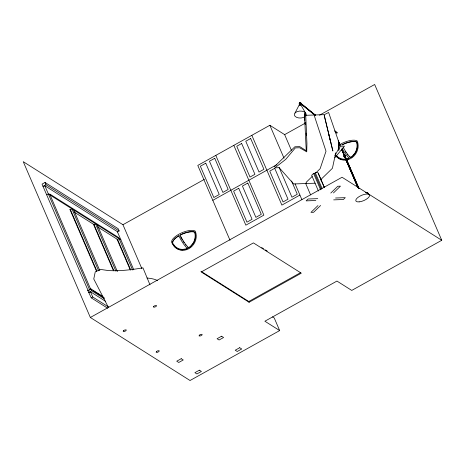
<?xml version="1.0" encoding="UTF-8"?>
<svg xmlns="http://www.w3.org/2000/svg" width="465" height="465" viewBox="0 0 465 465"><rect width="100%" height="100%" fill="white"/><g stroke="black" fill="none" stroke-linecap="round" stroke-linejoin="round"><path stroke-width="0.7" d="M304.819 118.052L304.43 113.739L304.808 120.319M339.194 142.366L338.224 149.573L334.928 155.583M338.729 147.068L339.101 145.19M335.166 154.136L335.73 152.88L332.417 168.284L320.402 179.99M295.019 112.972L299.315 104.724M335.776 132.153L336.893 133.06L337.131 132.752L334.899 130.944M334.922 157.594L344.501 146.132L340.182 146.289L338.706 150.689L338.927 142.389L328.616 112.478L324.413 114.634L305.592 115.308L305.656 113.303L306.929 143.54L306.737 151.84L299.64 147.748L295.322 147.905L285.737 159.367L274.867 167.842L279.169 167.685L293.677 183.966L315.194 183.193M336.893 133.06L335.306 131.601M337.131 132.752L334.806 131.043M357.783 187.575L344.234 155.798L357.876 187.476M344.425 155.589L344.798 155.461L359.009 188.453M344.798 155.461L358.916 188.558M344.478 156.42L344.896 155.949M341.543 149.375L350.348 169.83L350.726 169.708L345.326 157.17M350.726 169.708L350.348 169.83M315.003 114.971L314.288 115.669L326.006 151.241L320.118 168.725L316.113 172.625M274.385 166.72L294.839 146.789L299.756 146.609L306.255 150.724L304.43 113.739M324.43 187.657L317.955 172.614L315.293 172.707L314.578 173.41L313.579 173.445L311.666 175.311L318.42 191.016M312.114 176.531L306.104 182.385L306.586 183.501M317.95 205.577L310.969 212.377L313.631 212.284L320.606 205.478M330.801 193.051L337.776 186.25L340.438 186.151L333.457 192.958M188.552 247.688L190.359 246.438L192.743 243.718A13.305 11.863 -57.7 0 0 195.056 233.942L194.562 232.157L193.614 231.814M179.292 235.418L177.182 236.755A13.107 5.063 -23.4 0 0 173.492 240.359M343.211 147.335A13.305 3.133 60.8 0 0 349.924 156.961C351.796 158.71 353.691 154.496 354.998 153.584A13.305 11.863 -57.7 0 0 357.306 143.807L356.806 142.023L355.859 141.68A13.107 5.063 -23.3 0 0 344.449 143.83L342.077 144.999M117.366 231.971L119.156 230.971L118.197 228.734L45.024 182.472L42.036 184.134L88.199 290.759L89.193 290.201M42.995 186.372L45.983 184.71L119.156 230.971M43.332 186.581L44.826 185.75L117.331 231.587L133.775 269.781M46.866 194.783L48.36 193.952L120.859 239.789M96.505 271.2L69.855 209.32L70.442 209.692L71.936 208.861L98.632 270.839M291.398 150.3L284.65 134.629L269.857 125.277L197.782 165.43L230.036 240.324M74.011 211.947L94.023 224.601L95.517 223.764L115.895 271.089M272.484 316.886L274.257 318.008L279.668 330.58L190.04 380.51L90.344 317.479L23.25 161.686L122.946 224.717L204.368 179.356M284.65 134.629L305.569 122.975M319.513 115.21L374.656 84.491L441.75 240.283L351.749 290.427L336.951 281.069L264.876 321.222L279.668 330.58M97.592 226.856L117.599 239.504L119.092 238.673M212.807 200.322L276.809 164.668M107.7 308.237L91.245 297.838L87.862 290.544L90.849 288.881L102.719 296.385M88.664 292.409L91.652 290.747L104.456 298.838M89.001 292.619L90.495 291.788L105.724 301.419M91.245 297.838L92.738 297.007L108.583 307.022M299.913 195.062L281.889 205.1L251.838 135.315M90.344 317.479L342.054 177.252L441.75 240.283M200.903 271.235L248.781 301.506L300.349 272.775M249.101 302.25L301.303 273.17L253.425 242.899L201.223 271.979L249.101 302.25L248.781 301.506M187.581 248.502L185.494 249.42L182.146 249.891A13.305 11.863 -57.7 0 1 173.933 245.985L172.474 243.863A13.107 5.063 -23.3 0 1 176.799 237.231L178.926 235.883L179.746 237.609A13.305 3.133 60.8 0 0 186.779 247.851L187.587 248.519M341.717 144.935L343.501 144.057M180.42 234.831L181.606 234.25M187.854 248.078L185.878 248.944L182.53 249.414A13.305 11.863 -57.7 0 1 174.317 245.508L173.375 243.968M349.198 158.141L344.42 159.228A13.305 11.863 -57.7 0 1 336.619 155.792M300.553 104.23L299.693 104.265L299.111 103.428L300.024 102.41L300.919 102.904L300.977 103.759L300.117 103.794L299.53 102.957M317.74 198.654L308.051 199.003L306.139 200.868L315.828 200.52M335.579 198.009L345.268 197.66L343.356 199.526L333.667 199.874M299.884 102.567L300.779 103.061L300.838 103.916L299.977 103.951L299.39 103.114M344.472 155.351L345.367 155.845L345.419 156.699M261.696 247.583L263.539 248.752M265.381 249.914L267.218 251.077M104.177 297.716L93.192 290.77L92.948 290.207M87.862 290.544L88.199 290.759M188.465 247.74L187.668 247.095M300.843 103.311L315.357 115.088M300.756 103.41L315.27 115.186M300.692 103.515L315.212 115.291M300.605 103.614L314.561 114.936M349.558 156.903C351.43 158.652 353.324 154.444 354.632 153.531A13.305 11.863 -57.7 0 0 356.951 143.755L356.452 141.97L355.504 141.627A13.107 5.063 -23.3 0 0 347.907 142.4M344.112 155.74L344.699 156.577L345.559 156.548L345.507 155.688L344.612 155.194L343.693 156.211L344.28 157.048M343.972 155.897L344.559 156.734M343.833 156.054L344.42 156.891M299.251 103.271L299.838 104.108L300.692 104.073L300.64 103.218M300.75 104.677L305.302 112.629M108.502 307.609L93.767 278.977L95.273 271.793L100.545 269.433L108.502 270.578C120.017 271.211 131.624 269.793 142.958 267.84L149.98 284.824M338.224 140.668L340.211 145.289M341.915 149.248L344.757 155.851M338.7 142.092L340.124 145.388M341.827 149.346L344.385 155.287M344.513 155.49L358.439 187.825M344.519 155.775L358.445 188.11M338.787 142.679L339.927 145.318M341.63 149.277L358.067 187.546M338.7 142.778L339.834 145.417M318.234 173.276L324.146 187.011M315.293 172.707L322.053 188.406M314.578 173.41L321.385 189.209M313.579 173.445L320.623 189.796M305.732 183.582L310.608 194.905M269.857 125.277L284.034 158.193M295.089 183.867L301.913 199.712M291.561 180.966L297.28 194.248L291.95 197.218L279.076 167.324M233.819 145.353L263.87 215.138L245.851 225.176L215.801 155.391M122.946 224.717L141.872 268.66M132.583 269.996L118.616 237.557L49.645 193.952L90.884 289.707M117.599 239.504L130.805 270.165M117.011 239.132L130.194 269.741M97.284 224.88L117.372 271.537M94.023 224.601L113.826 270.584M93.436 224.229L113.495 270.804M73.703 209.977L99.824 270.624M70.442 209.692L96.848 271.008M45.024 182.472L45.983 184.71M90.849 288.881L91.652 290.747M44.826 185.75L89.693 289.928M90.495 291.788L92.738 297.007M330.818 142.668L332.87 150.991L324.215 115.314L330.818 142.668L328.807 134.333M305.034 122.464L305.261 124.603M306.237 133.897L306.389 135.321L306.191 133.164M300.25 103.689L300.245 105.009M299.937 103.59L299.931 104.91M172.858 243.387A13.107 5.063 -23.4 0 1 173.16 240.928M182.204 233.953A13.107 5.063 -23.3 0 1 185.384 232.779M186.017 232.587A13.107 5.063 -23.3 0 1 193.091 231.733M185.954 245.189A13.305 3.133 60.9 0 1 185.233 244.265M184.134 242.736A13.305 3.133 60.9 0 1 183.036 241.062M182.321 239.888A13.305 3.133 60.9 0 1 180.641 236.848M341.955 148.033A13.305 3.133 60.8 0 0 348.669 157.664C351.034 159.233 344.763 159.466 344.036 159.704A13.305 11.863 -57.7 0 1 335.823 155.798M336.224 156.246A13.299 11.863 -57.7 0 0 352.168 157.589A13.299 11.863 -57.7 0 0 357.161 140.941A13.305 5.138 -23.3 0 0 338.549 145.411M344.094 143.766A13.107 5.063 -23.3 0 1 347.279 142.586M347.849 155.002A13.305 3.133 60.9 0 1 347.128 154.078M346.024 152.543A13.305 3.133 60.9 0 1 345.292 151.445M365.566 192.446A6.62 2.558 -23.3 0 1 367.949 193.783M366.53 192.865A6.824 2.633 -23.3 0 1 368.356 194.219M366.071 192.679A7.126 2.749 -23.3 0 1 368.64 194.12M299.652 105.381A0.831 0.488 -1.3 0 1 299.39 104.654A0.831 0.488 -1.3 0 1 300.663 104.613A0.831 0.488 -1.3 0 1 300.483 105.357M305.087 116.512A5.94 3.493 -1.3 0 1 295.124 116.378A5.94 3.493 -1.3 0 1 299.64 111.077A5.94 3.493 -1.3 0 1 305.894 115.564M146.946 278.041A57.846 22.326 -23.3 0 1 157.705 280.651M123.388 330.755L123.225 331.539L124.55 331.493L126.044 330.656L126.213 329.877L124.882 329.923L123.388 330.755M153.677 306.359L153.514 307.144L154.839 307.098L156.333 306.266L156.502 305.482L155.171 305.528L153.677 306.359M156.35 351.592L156.188 352.377L157.513 352.331L159.007 351.499L159.175 350.715L157.844 350.761L156.35 351.592M199.282 335.195L199.119 335.98L200.45 335.933L201.944 335.102L202.106 334.318L200.775 334.364L199.282 335.195M193.103 243.776C191.795 244.689 189.9 248.897 188.034 247.153A13.305 3.133 60.8 0 1 181.001 236.912L180.182 235.185L182.559 234.017A13.107 5.063 -23.3 0 1 193.969 231.866L194.911 232.209L195.41 234A13.305 11.863 -57.7 0 1 193.103 243.776M205.763 163.203L200.351 166.22L213.83 197.526L219.248 194.51L205.763 163.203M214.737 158.28L209.448 161.233L222.875 192.411L228.17 189.464L214.737 158.28M241.661 143.516L236.743 146.254L250.013 177.06L254.93 174.323L241.661 143.516M250.67 138.506L245.764 141.238L259.022 172.033L263.928 169.301L250.67 138.506M247.816 183.053L242.416 186.058L255.89 217.353L261.295 214.342L247.816 183.053M238.725 188.29L233.61 191.144L246.962 222.148L252.082 219.3L238.725 188.29M274.722 168.324L269.752 171.097L283.04 201.961L288.015 199.189L274.722 168.324M181.222 358.701L176.741 361.195L178.763 362.473L183.245 359.974L181.222 358.701M221.555 336.23L217.074 338.729L219.096 340.002L223.578 337.509L221.555 336.23M199.38 370.181L194.899 372.674L196.916 373.953L201.397 371.454L199.38 370.181M239.713 347.71L235.232 350.209L237.249 351.482L241.73 348.988L239.713 347.71M188.842 248.699A13.299 11.863 -57.7 0 0 195.265 231.134A13.305 5.138 -23.3 0 0 178.891 234.221A13.305 5.138 -23.3 0 0 172.689 243.736A13.299 11.863 -57.7 0 0 188.842 248.699M359.149 201.874A7.423 2.866 -23.3 0 0 369.565 195.532A7.423 2.866 -23.3 0 0 359.247 196.515A7.423 2.866 -23.3 0 0 359.149 201.874"/></g></svg>
